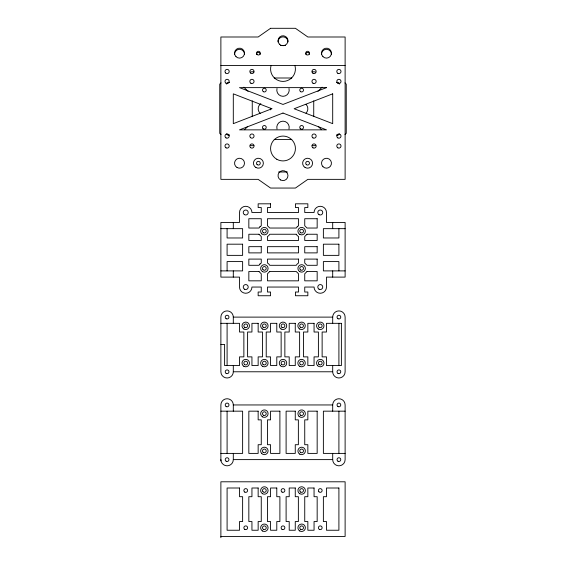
<?xml version="1.0" encoding="UTF-8"?>
<svg xmlns="http://www.w3.org/2000/svg" width="566" height="566" viewBox="0 0 566 566"><rect width="100%" height="100%" fill="white"/><g stroke="black" fill="none" stroke-linecap="round" stroke-linejoin="round"><path stroke-width="0.85" d="M313.727 116.631L313.741 100.833M220.995 82.898L219.75 84.15L219.75 133.343L220.995 134.588M244.47 129.706L247.462 126.713M317.936 91.374L322.132 87.185M345.005 134.588L346.25 133.343L346.25 84.15L345.005 82.898M280.368 45.492L285.632 45.492M220.881 65.571L345.119 65.571M274.213 77.995L291.787 77.995M274.213 139.491L291.787 139.491M278.606 171.993L287.394 171.993M220.881 228.657L242.623 228.657L242.623 237.975L227.093 237.975L227.093 228.657M345.119 228.657L323.377 228.657L323.377 237.975L338.907 237.975L338.907 228.657M220.881 270.895L242.623 270.895L242.623 261.584L227.093 261.584L227.093 270.895M345.119 270.895L323.377 270.895L323.377 261.584L338.907 261.584L338.907 270.895M233.305 317.116L332.695 317.116A6.212 6.212 0 0 1 338.907 310.904A6.212 6.212 0 0 1 345.119 317.116L345.119 371.777A6.212 6.212 0 0 1 338.907 377.989A6.212 6.212 0 0 1 332.695 371.777L233.305 371.777A6.212 6.212 0 0 1 227.093 377.989A6.212 6.212 0 0 1 220.881 371.777L220.881 317.116A6.212 6.212 0 0 1 227.093 310.904A6.212 6.212 0 0 1 233.305 317.116L233.305 323.327M220.881 323.327L239.517 323.327L239.517 332.023L243.868 332.023L243.868 356.87L239.517 356.87L239.517 365.565L224.61 365.565L224.61 344.446L220.881 344.446M220.881 460.858L220.881 404.952A6.212 6.212 0 0 1 227.093 398.74A6.212 6.212 0 0 1 233.305 404.952L332.695 404.952A6.212 6.212 0 0 1 338.907 398.74A6.212 6.212 0 0 1 345.119 404.952L345.119 459.613A6.212 6.212 0 0 1 338.907 465.825A6.212 6.212 0 0 1 332.695 459.613L233.305 459.613A6.212 6.212 0 0 1 227.093 465.825A6.212 6.212 0 0 1 220.881 459.613M220.881 411.164L242.623 411.164L242.623 453.401L220.881 453.401M345.119 411.164L323.377 411.164L323.377 453.401L345.119 453.401M220.881 536.455L345.119 536.455L345.119 481.793L220.881 481.793L220.881 537.7M318.524 126.699L321.523 129.699M243.868 87.185L248.064 91.374M338.907 323.327L338.907 365.565M338.907 411.164L338.907 453.401M332.695 222.445L332.695 228.657M332.695 270.895L332.695 277.107M332.695 317.116L332.695 323.327M332.695 365.565L332.695 371.777M332.695 404.952L332.695 411.164M332.695 453.401L332.695 459.613M252.252 100.84L252.252 116.653M233.305 222.445L233.305 228.657M233.305 270.895L233.305 277.107M233.305 365.565L233.305 371.777M233.305 404.952L233.305 411.164M233.305 453.401L233.305 459.613M227.093 323.327L227.093 365.565M227.093 411.164L227.093 453.401M250.646 71.995A6.212 6.212 0 0 1 253.858 71.995M312.142 71.995A6.212 6.212 0 0 1 315.354 71.995M315.354 145.49A6.212 6.212 0 0 1 312.142 145.49M253.858 145.49A6.212 6.212 0 0 1 250.646 145.49M256.54 54.279A1.861 1.861 0 0 1 258.4 52.419A1.861 1.861 0 0 1 260.268 54.279M226.669 84.15A1.861 1.861 0 0 1 229.463 82.537M229.463 134.956A1.861 1.861 0 0 1 226.733 133.824M339.267 133.824A1.861 1.861 0 0 1 336.537 134.956M336.537 82.537A1.861 1.861 0 0 1 339.331 84.15M305.732 54.279A1.861 1.861 0 0 1 307.6 52.419A1.861 1.861 0 0 1 309.46 54.279M260.31 113.433A6.212 6.212 0 0 1 260.869 103.592M270.562 108.262A6.212 6.212 0 0 1 270.47 109.882M306.029 104.37A6.212 6.212 0 0 1 306.029 113.15M289 88.501A6.212 6.212 0 0 1 283 96.319A6.212 6.212 0 0 1 277 88.501M277 128.984A6.212 6.212 0 0 1 283 121.166A6.212 6.212 0 0 1 289 128.984M234.55 54.279A4.967 4.967 0 0 1 239.517 49.313A4.967 4.967 0 0 1 244.491 54.279M321.509 54.279A4.967 4.967 0 0 1 326.483 49.313A4.967 4.967 0 0 1 331.45 54.279M278.033 41.856A4.967 4.967 0 0 1 283 36.889A4.967 4.967 0 0 1 287.967 41.856M294.999 65.776A12.424 12.424 0 0 1 283 81.412A12.424 12.424 0 0 1 271.001 65.776M259.971 226.754L258.987 228.034L248.835 228.034L248.835 218.717L261.259 218.717L261.259 225.763L259.971 226.754M259.971 264.018L258.987 265.305L248.835 265.305L248.835 259.094L261.259 259.094L261.259 263.034L259.971 264.018M297.242 226.754L296.259 228.034L269.741 228.034L267.47 225.763L267.47 218.717L298.53 218.717L298.53 225.763L297.242 226.754M269.741 271.517L267.47 273.795L267.47 280.835L298.53 280.835L298.53 273.795L296.259 271.517L269.741 271.517M307.013 234.246L304.741 236.524L304.741 240.458L317.165 240.458L317.165 234.246L307.013 234.246M307.013 271.517L304.741 273.795L304.741 280.835L317.165 280.835L317.165 271.517L307.013 271.517M270.576 28.3L258.153 36.995L220.881 36.995L220.881 179.358L258.153 179.358L270.576 188.054L295.424 188.054L307.847 179.358L345.119 179.358L345.119 36.995L307.847 36.995L295.424 28.3L270.576 28.3M271.864 108.743L233.305 123.65L233.305 93.836L271.864 108.743M326.483 87.624L283 104.441L239.517 87.624L326.483 87.624M283 113.051L239.517 129.862L326.483 129.862L283 113.051M332.695 93.836L294.136 108.743L332.695 123.65L332.695 93.836M270.576 203.81L258.153 203.81L258.153 207.538L261.259 207.538L261.259 212.505L251.941 212.505A6.212 6.212 0 0 0 245.729 206.293A6.212 6.212 0 0 0 239.517 212.505L239.517 222.445L220.881 222.445L220.881 277.107L239.517 277.107L239.517 287.047A6.212 6.212 0 0 0 245.729 293.259A6.212 6.212 0 0 0 251.941 287.047L261.259 287.047L261.259 292.021L258.153 292.021L258.153 295.742L270.576 295.742L270.576 292.021L267.47 292.021L267.47 287.047L298.53 287.047L298.53 292.021L295.424 292.021L295.424 295.742L307.847 295.742L307.847 292.021L304.741 292.021L304.741 287.047L314.059 287.047A6.212 6.212 0 0 0 320.271 293.259A6.212 6.212 0 0 0 326.483 287.047L326.483 277.107L345.119 277.107L345.119 222.445L326.483 222.445L326.483 212.505A6.212 6.212 0 0 0 320.271 206.293A6.212 6.212 0 0 0 314.059 212.505L304.741 212.505L304.741 207.538L307.847 207.538L307.847 203.81L295.424 203.81L295.424 207.538L298.53 207.538L298.53 212.505L267.47 212.505L267.47 207.538L270.576 207.538L270.576 203.81M317.165 218.717L304.741 218.717L304.741 225.763L307.013 228.034L317.165 228.034L317.165 218.717M258.987 234.246L248.835 234.246L248.835 240.458L261.259 240.458L261.259 236.524L258.987 234.246M296.259 234.246L269.741 234.246A6.212 6.212 0 0 1 267.47 236.524L267.47 240.458L298.53 240.458L298.53 236.524A6.212 6.212 0 0 1 296.259 234.246M242.623 244.187L227.093 244.187L227.093 255.372L242.623 255.372L242.623 244.187M338.907 244.187L323.377 244.187L323.377 255.372L338.907 255.372L338.907 244.187M261.259 246.67L248.835 246.67L248.835 252.882L261.259 252.882L261.259 246.67M298.53 246.67L267.47 246.67L267.47 252.882L298.53 252.882L298.53 246.67M317.165 246.67L304.741 246.67L304.741 252.882L317.165 252.882L317.165 246.67M298.53 259.094L267.47 259.094L267.47 263.034A6.212 6.212 0 0 1 269.741 265.305L296.259 265.305A6.212 6.212 0 0 1 298.53 263.034L298.53 259.094M317.165 259.094L304.741 259.094L304.741 263.034L307.013 265.305L317.165 265.305L317.165 259.094M258.987 271.517L248.835 271.517L248.835 280.835L261.259 280.835L261.259 273.795L258.987 271.517M258.153 323.327L251.941 323.327L251.941 332.023L247.597 332.023L247.597 356.87L251.941 356.87L251.941 365.565L258.153 365.565L258.153 356.87L262.504 356.87L262.504 332.023L258.153 332.023L258.153 323.327M276.788 323.327L270.576 323.327L270.576 332.023L266.225 332.023L266.225 356.87L270.576 356.87L270.576 365.565L276.788 365.565L276.788 356.87L281.139 356.87L281.139 332.023L276.788 332.023L276.788 323.327M295.261 323.327L289.212 323.327L289.212 332.023L284.861 332.023L284.861 356.87L289.212 356.87L289.212 365.565L295.261 365.565L295.261 356.87L299.612 356.87L299.612 332.023L295.261 332.023L295.261 323.327M314.059 323.327L307.847 323.327L307.847 332.023L303.496 332.023L303.496 356.87L307.847 356.87L307.847 365.565L314.059 365.565L314.059 356.87L318.403 356.87L318.403 332.023L314.059 332.023L314.059 323.327M341.39 323.327L326.483 323.327L326.483 332.023L322.132 332.023L322.132 356.87L326.483 356.87L326.483 365.565L341.39 365.565L341.39 323.327M258.153 411.164L248.835 411.164L248.835 453.401L258.153 453.401L258.153 444.706L261.259 444.706L261.259 419.859L258.153 419.859L258.153 411.164M279.894 411.164L270.576 411.164L270.576 419.859L267.47 419.859L267.47 444.706L270.576 444.706L270.576 453.401L279.894 453.401L279.894 411.164M295.261 411.164L286.106 411.164L286.106 453.401L295.261 453.401L295.261 444.706L298.367 444.706L298.367 419.859L295.261 419.859L295.261 411.164M317.165 411.164L307.847 411.164L307.847 419.859L304.741 419.859L304.741 444.706L307.847 444.706L307.847 453.401L317.165 453.401L317.165 411.164M239.517 488.005L227.093 488.005L227.093 530.243L239.517 530.243L239.517 521.548L242.623 521.548L242.623 496.7L239.517 496.7L239.517 488.005M258.153 488.005L251.941 488.005L251.941 496.7L248.835 496.7L248.835 521.548L251.941 521.548L251.941 530.243L258.153 530.243L258.153 521.548L261.259 521.548L261.259 496.7L258.153 496.7L258.153 488.005M276.788 488.005L270.576 488.005L270.576 496.7L267.47 496.7L267.47 521.548L270.576 521.548L270.576 530.243L276.788 530.243L276.788 521.548L279.894 521.548L279.894 496.7L276.788 496.7L276.788 488.005M295.261 488.005L289.212 488.005L289.212 496.7L286.106 496.7L286.106 521.548L289.212 521.548L289.212 530.243L295.261 530.243L295.261 521.548L298.367 521.548L298.367 496.7L295.261 496.7L295.261 488.005M314.059 488.005L307.847 488.005L307.847 496.7L304.741 496.7L304.741 521.548L307.847 521.548L307.847 530.243L314.059 530.243L314.059 521.548L317.165 521.548L317.165 496.7L314.059 496.7L314.059 488.005M338.907 488.005L326.483 488.005L326.483 496.7L323.377 496.7L323.377 521.548L326.483 521.548L326.483 530.243L338.907 530.243L338.907 488.005M263.431 91.72A1.861 1.861 0 0 0 266.225 90.107A1.861 1.861 0 0 0 263.431 88.494A1.861 1.861 0 0 0 263.431 91.72M257.084 164.529A1.861 1.861 0 0 0 260.204 163.694A1.861 1.861 0 0 0 257.919 161.409A1.861 1.861 0 0 0 257.084 164.529M306.277 164.529A1.861 1.861 0 0 0 309.397 163.694A1.861 1.861 0 0 0 307.112 161.409A1.861 1.861 0 0 0 306.277 164.529M300.702 91.72A1.861 1.861 0 0 0 303.496 90.107A1.861 1.861 0 0 0 300.702 88.494A1.861 1.861 0 0 0 300.702 91.72M300.32 128.694A1.861 1.861 0 0 0 303.433 127.859A1.861 1.861 0 0 0 301.154 125.581A1.861 1.861 0 0 0 300.32 128.694M263.048 128.694A1.861 1.861 0 0 0 266.161 127.859A1.861 1.861 0 0 0 263.883 125.581A1.861 1.861 0 0 0 263.048 128.694M306.666 54.761A1.861 1.861 0 0 0 309.46 53.147A1.861 1.861 0 0 0 306.666 51.534A1.861 1.861 0 0 0 306.666 54.761M257.084 54.463A1.861 1.861 0 0 0 260.204 53.629A1.861 1.861 0 0 0 257.919 51.35A1.861 1.861 0 0 0 257.084 54.463M322.967 56.664A4.967 4.967 0 0 0 331.28 54.435A4.967 4.967 0 0 0 325.195 48.343A4.967 4.967 0 0 0 322.967 56.664M279.484 44.24A4.967 4.967 0 0 0 287.797 42.011A4.967 4.967 0 0 0 281.712 35.927A4.967 4.967 0 0 0 279.484 44.24M236.001 56.664A4.967 4.967 0 0 0 244.321 54.435A4.967 4.967 0 0 0 238.229 48.343A4.967 4.967 0 0 0 236.001 56.664M226.039 83.244A2.115 2.115 0 0 0 229.209 81.412A2.115 2.115 0 0 0 226.039 79.587A2.115 2.115 0 0 0 226.039 83.244M226.039 137.906A2.115 2.115 0 0 0 229.209 136.073A2.115 2.115 0 0 0 226.039 134.248A2.115 2.115 0 0 0 226.039 137.906M337.852 83.244A2.115 2.115 0 0 0 341.015 81.412A2.115 2.115 0 0 0 337.852 79.587A2.115 2.115 0 0 0 337.852 83.244M337.852 137.906A2.115 2.115 0 0 0 341.015 136.073A2.115 2.115 0 0 0 337.852 134.248A2.115 2.115 0 0 0 337.852 137.906M225.601 72.964A2.115 2.115 0 0 0 229.138 72.023A2.115 2.115 0 0 0 226.549 69.434A2.115 2.115 0 0 0 225.601 72.964M226.039 147.846A2.115 2.115 0 0 0 229.209 146.014A2.115 2.115 0 0 0 226.039 144.189A2.115 2.115 0 0 0 226.039 147.846M337.852 73.304A2.115 2.115 0 0 0 341.015 71.472A2.115 2.115 0 0 0 337.852 69.646A2.115 2.115 0 0 0 337.852 73.304M337.852 147.846A2.115 2.115 0 0 0 341.015 146.014A2.115 2.115 0 0 0 337.852 144.189A2.115 2.115 0 0 0 337.852 147.846M237.034 167.515A4.967 4.967 0 0 0 244.491 163.213A4.967 4.967 0 0 0 237.034 158.905A4.967 4.967 0 0 0 237.034 167.515M322.967 166.722A4.967 4.967 0 0 0 331.28 164.494A4.967 4.967 0 0 0 325.195 158.409A4.967 4.967 0 0 0 322.967 166.722M280.517 179.938A4.967 4.967 0 0 0 287.967 175.63A4.967 4.967 0 0 0 280.517 171.328A4.967 4.967 0 0 0 280.517 179.938M255.917 167.515A4.967 4.967 0 0 0 263.374 163.213A4.967 4.967 0 0 0 255.917 158.905A4.967 4.967 0 0 0 255.917 167.515M305.109 167.515A4.967 4.967 0 0 0 312.566 163.213A4.967 4.967 0 0 0 305.109 158.905A4.967 4.967 0 0 0 305.109 167.515M250.448 72.964A2.115 2.115 0 0 0 253.978 72.023A2.115 2.115 0 0 0 251.396 69.434A2.115 2.115 0 0 0 250.448 72.964M250.448 137.566A2.115 2.115 0 0 0 253.978 136.625A2.115 2.115 0 0 0 251.396 134.036A2.115 2.115 0 0 0 250.448 137.566M250.448 147.507A2.115 2.115 0 0 0 253.978 146.559A2.115 2.115 0 0 0 251.396 143.976A2.115 2.115 0 0 0 250.448 147.507M313.005 73.304A2.115 2.115 0 0 0 316.168 71.472A2.115 2.115 0 0 0 313.005 69.646A2.115 2.115 0 0 0 313.005 73.304M313.005 83.244A2.115 2.115 0 0 0 316.168 81.412A2.115 2.115 0 0 0 313.005 79.587A2.115 2.115 0 0 0 313.005 83.244M313.005 137.906A2.115 2.115 0 0 0 316.168 136.073A2.115 2.115 0 0 0 313.005 134.248A2.115 2.115 0 0 0 313.005 137.906M313.005 147.846A2.115 2.115 0 0 0 316.168 146.014A2.115 2.115 0 0 0 313.005 144.189A2.115 2.115 0 0 0 313.005 147.846M250.887 83.244A2.115 2.115 0 0 0 254.056 81.412A2.115 2.115 0 0 0 250.887 79.587A2.115 2.115 0 0 0 250.887 83.244M276.788 159.258A12.424 12.424 0 0 0 295.424 148.497A12.424 12.424 0 0 0 276.788 137.743A12.424 12.424 0 0 0 276.788 159.258M299.775 493.722A3.729 3.729 0 0 0 305.364 490.489A3.729 3.729 0 0 0 299.775 487.262A3.729 3.729 0 0 0 299.775 493.722M282.066 529.373A1.861 1.861 0 0 0 284.861 527.76A1.861 1.861 0 0 0 282.066 526.147A1.861 1.861 0 0 0 282.066 529.373M319.337 529.373A1.861 1.861 0 0 0 322.132 527.76A1.861 1.861 0 0 0 319.337 526.147A1.861 1.861 0 0 0 319.337 529.373M299.775 530.986A3.729 3.729 0 0 0 305.364 527.76A3.729 3.729 0 0 0 299.775 524.533A3.729 3.729 0 0 0 299.775 530.986M244.795 529.373A1.861 1.861 0 0 0 247.597 527.76A1.861 1.861 0 0 0 244.795 526.147A1.861 1.861 0 0 0 244.795 529.373M262.504 530.986A3.729 3.729 0 0 0 268.093 527.76A3.729 3.729 0 0 0 262.504 524.533A3.729 3.729 0 0 0 262.504 530.986M262.504 493.722A3.729 3.729 0 0 0 268.093 490.489A3.729 3.729 0 0 0 262.504 487.262A3.729 3.729 0 0 0 262.504 493.722M282.066 492.102A1.861 1.861 0 0 0 284.861 490.489A1.861 1.861 0 0 0 282.066 488.875A1.861 1.861 0 0 0 282.066 492.102M300.702 529.373A1.861 1.861 0 0 0 303.496 527.76A1.861 1.861 0 0 0 300.702 526.147A1.861 1.861 0 0 0 300.702 529.373M300.702 492.102A1.861 1.861 0 0 0 303.496 490.489A1.861 1.861 0 0 0 300.702 488.875A1.861 1.861 0 0 0 300.702 492.102M244.795 492.102A1.861 1.861 0 0 0 247.597 490.489A1.861 1.861 0 0 0 244.795 488.875A1.861 1.861 0 0 0 244.795 492.102M263.431 529.373A1.861 1.861 0 0 0 266.225 527.76A1.861 1.861 0 0 0 263.431 526.147A1.861 1.861 0 0 0 263.431 529.373M263.048 491.812A1.861 1.861 0 0 0 266.161 490.977A1.861 1.861 0 0 0 263.883 488.691A1.861 1.861 0 0 0 263.048 491.812M318.955 491.812A1.861 1.861 0 0 0 322.068 490.977A1.861 1.861 0 0 0 319.79 488.691A1.861 1.861 0 0 0 318.955 491.812M300.702 415.26A1.861 1.861 0 0 0 303.496 413.647A1.861 1.861 0 0 0 300.702 412.034A1.861 1.861 0 0 0 300.702 415.26M263.431 415.26A1.861 1.861 0 0 0 266.225 413.647A1.861 1.861 0 0 0 263.431 412.034A1.861 1.861 0 0 0 263.431 415.26M262.504 416.873A3.729 3.729 0 0 0 268.093 413.647A3.729 3.729 0 0 0 262.504 410.421A3.729 3.729 0 0 0 262.504 416.873M263.048 452.234A1.861 1.861 0 0 0 266.161 451.399A1.861 1.861 0 0 0 263.883 449.114A1.861 1.861 0 0 0 263.048 452.234M261.733 453.55A3.729 3.729 0 0 0 267.966 451.88A3.729 3.729 0 0 0 263.402 447.317A3.729 3.729 0 0 0 261.733 453.55M298.997 416.286A3.729 3.729 0 0 0 305.237 414.609A3.729 3.729 0 0 0 300.673 410.046A3.729 3.729 0 0 0 298.997 416.286M300.702 452.531A1.861 1.861 0 0 0 303.496 450.918A1.861 1.861 0 0 0 300.702 449.305A1.861 1.861 0 0 0 300.702 452.531M299.775 454.144A3.729 3.729 0 0 0 305.364 450.918A3.729 3.729 0 0 0 299.775 447.692A3.729 3.729 0 0 0 299.775 454.144M337.973 461.226A1.861 1.861 0 0 0 340.767 459.613A1.861 1.861 0 0 0 337.973 458A1.861 1.861 0 0 0 337.973 461.226M337.973 406.565A1.861 1.861 0 0 0 340.767 404.952A1.861 1.861 0 0 0 337.973 403.339A1.861 1.861 0 0 0 337.973 406.565M226.159 406.565A1.861 1.861 0 0 0 228.961 404.952A1.861 1.861 0 0 0 226.159 403.339A1.861 1.861 0 0 0 226.159 406.565M226.159 461.226A1.861 1.861 0 0 0 228.961 459.613A1.861 1.861 0 0 0 226.159 458A1.861 1.861 0 0 0 226.159 461.226M317.632 365.714A3.729 3.729 0 0 0 323.872 364.044A3.729 3.729 0 0 0 319.309 359.481A3.729 3.729 0 0 0 317.632 365.714M318.403 329.037A3.729 3.729 0 0 0 324 325.811A3.729 3.729 0 0 0 318.403 322.585A3.729 3.729 0 0 0 318.403 329.037M281.139 329.037A3.729 3.729 0 0 0 286.729 325.811A3.729 3.729 0 0 0 281.139 322.585A3.729 3.729 0 0 0 281.139 329.037M280.368 365.714A3.729 3.729 0 0 0 286.601 364.044A3.729 3.729 0 0 0 282.038 359.481A3.729 3.729 0 0 0 280.368 365.714M243.868 329.037A3.729 3.729 0 0 0 249.457 325.811A3.729 3.729 0 0 0 243.868 322.585A3.729 3.729 0 0 0 243.868 329.037M243.868 366.308A3.729 3.729 0 0 0 249.457 363.082A3.729 3.729 0 0 0 243.868 359.849A3.729 3.729 0 0 0 243.868 366.308M262.504 329.037A3.729 3.729 0 0 0 268.093 325.811A3.729 3.729 0 0 0 262.504 322.585A3.729 3.729 0 0 0 262.504 329.037M299.69 366.308A3.729 3.729 0 0 0 305.279 363.082A3.729 3.729 0 0 0 299.69 359.849A3.729 3.729 0 0 0 299.69 366.308M262.504 366.308A3.729 3.729 0 0 0 268.093 363.082A3.729 3.729 0 0 0 262.504 359.849A3.729 3.729 0 0 0 262.504 366.308M299.69 329.037A3.729 3.729 0 0 0 305.279 325.811A3.729 3.729 0 0 0 299.69 322.585A3.729 3.729 0 0 0 299.69 329.037M244.413 364.398A1.861 1.861 0 0 0 247.533 363.563A1.861 1.861 0 0 0 245.248 361.278A1.861 1.861 0 0 0 244.413 364.398M281.684 364.398A1.861 1.861 0 0 0 284.797 363.563A1.861 1.861 0 0 0 282.519 361.278A1.861 1.861 0 0 0 281.684 364.398M318.955 364.398A1.861 1.861 0 0 0 322.068 363.563A1.861 1.861 0 0 0 319.79 361.278A1.861 1.861 0 0 0 318.955 364.398M244.795 327.424A1.861 1.861 0 0 0 247.597 325.811A1.861 1.861 0 0 0 244.795 324.198A1.861 1.861 0 0 0 244.795 327.424M282.066 327.424A1.861 1.861 0 0 0 284.861 325.811A1.861 1.861 0 0 0 282.066 324.198A1.861 1.861 0 0 0 282.066 327.424M319.337 327.424A1.861 1.861 0 0 0 322.132 325.811A1.861 1.861 0 0 0 319.337 324.198A1.861 1.861 0 0 0 319.337 327.424M226.159 373.39A1.861 1.861 0 0 0 228.961 371.777A1.861 1.861 0 0 0 226.159 370.164A1.861 1.861 0 0 0 226.159 373.39M337.973 373.39A1.861 1.861 0 0 0 340.767 371.777A1.861 1.861 0 0 0 337.973 370.164A1.861 1.861 0 0 0 337.973 373.39M337.973 318.729A1.861 1.861 0 0 0 340.767 317.116A1.861 1.861 0 0 0 337.973 315.495A1.861 1.861 0 0 0 337.973 318.729M263.048 327.127A1.861 1.861 0 0 0 266.161 326.292A1.861 1.861 0 0 0 263.883 324.007A1.861 1.861 0 0 0 263.048 327.127M263.048 364.398A1.861 1.861 0 0 0 266.161 363.563A1.861 1.861 0 0 0 263.883 361.278A1.861 1.861 0 0 0 263.048 364.398M300.235 327.127A1.861 1.861 0 0 0 303.355 326.292A1.861 1.861 0 0 0 301.07 324.007A1.861 1.861 0 0 0 300.235 327.127M300.235 364.398A1.861 1.861 0 0 0 303.355 363.563A1.861 1.861 0 0 0 301.07 361.278A1.861 1.861 0 0 0 300.235 364.398M226.159 318.729A1.861 1.861 0 0 0 228.961 317.116A1.861 1.861 0 0 0 226.159 315.495A1.861 1.861 0 0 0 226.159 318.729M261.733 233.779A3.729 3.729 0 0 0 267.966 232.11A3.729 3.729 0 0 0 263.402 227.546A3.729 3.729 0 0 0 261.733 233.779M319.026 289.198A2.483 2.483 0 0 0 322.754 287.047A2.483 2.483 0 0 0 319.026 284.896A2.483 2.483 0 0 0 319.026 289.198M244.491 214.663A2.483 2.483 0 0 0 248.212 212.505A2.483 2.483 0 0 0 244.491 210.354A2.483 2.483 0 0 0 244.491 214.663M319.026 214.663A2.483 2.483 0 0 0 322.754 212.505A2.483 2.483 0 0 0 319.026 210.354A2.483 2.483 0 0 0 319.026 214.663M244.491 289.198A2.483 2.483 0 0 0 248.212 287.047A2.483 2.483 0 0 0 244.491 284.896A2.483 2.483 0 0 0 244.491 289.198M299.775 234.374A3.729 3.729 0 0 0 305.364 231.14A3.729 3.729 0 0 0 299.775 227.914A3.729 3.729 0 0 0 299.775 234.374M299.775 271.645A3.729 3.729 0 0 0 305.364 268.411A3.729 3.729 0 0 0 299.775 265.185A3.729 3.729 0 0 0 299.775 271.645M262.504 271.645A3.729 3.729 0 0 0 268.093 268.411A3.729 3.729 0 0 0 262.504 265.185A3.729 3.729 0 0 0 262.504 271.645M300.702 270.024A1.861 1.861 0 0 0 303.496 268.411A1.861 1.861 0 0 0 300.702 266.798A1.861 1.861 0 0 0 300.702 270.024M300.702 232.76A1.861 1.861 0 0 0 303.496 231.14A1.861 1.861 0 0 0 300.702 229.527A1.861 1.861 0 0 0 300.702 232.76M263.048 269.734A1.861 1.861 0 0 0 266.161 268.892A1.861 1.861 0 0 0 263.883 266.614A1.861 1.861 0 0 0 263.048 269.734M263.431 232.76A1.861 1.861 0 0 0 266.225 231.14A1.861 1.861 0 0 0 263.431 229.527A1.861 1.861 0 0 0 263.431 232.76"/></g></svg>
